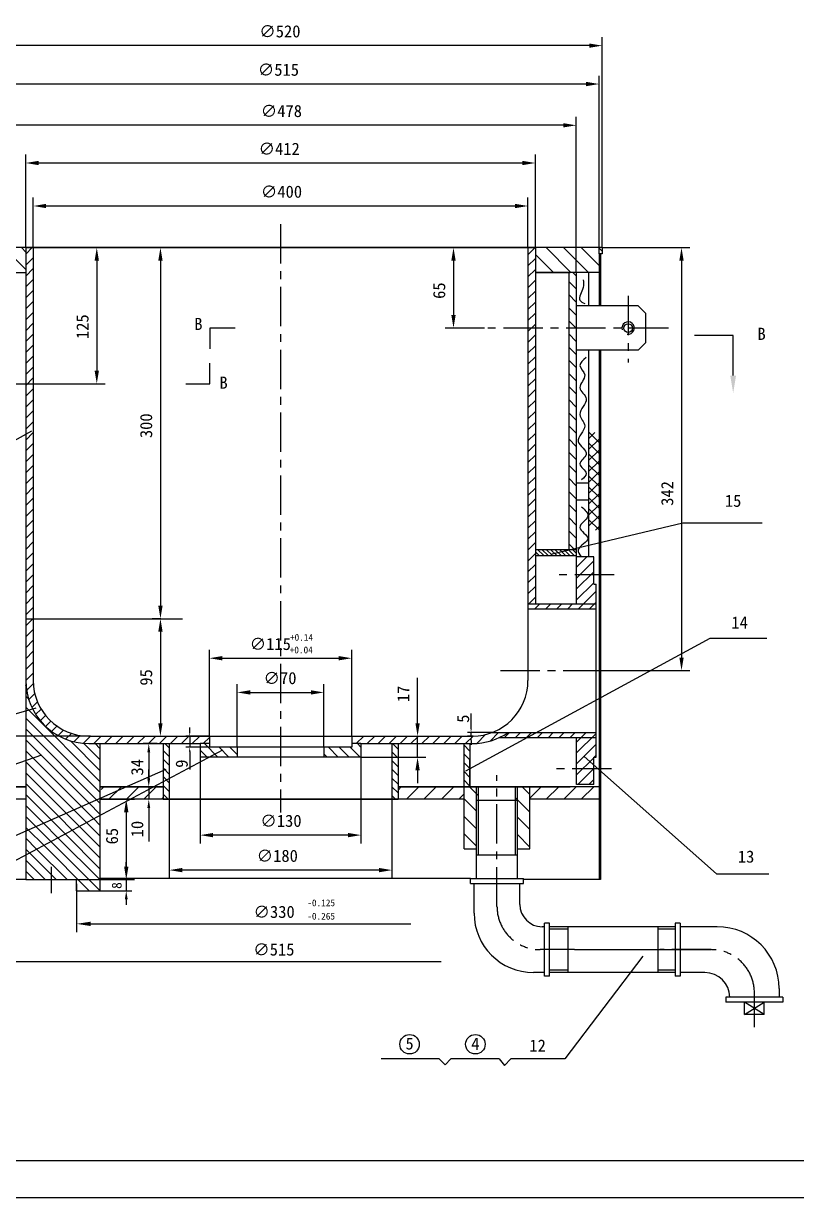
# Model space of a CAD drawing. Extents: x -1127 to 1396, y -761 to 1021.
# Drawn here: x -760 to -135, y -761 to 188 of the extents above; entities that cross this region are included whole.
import ezdxf

# ---------------------------------------------------------------- set-up
doc = ezdxf.new("R2010")
doc.units = 0
doc.header["$MEASUREMENT"] = 0
doc.linetypes.add('CENTER', pattern=[50.8, 31.75, -6.35, 6.35, -6.35])
doc.layers.get('0').update_dxf_attribs({"linetype": 'CONTINUOUS'})
doc.layers.get('DEFPOINTS').update_dxf_attribs({"linetype": 'CONTINUOUS'})
doc.layers.add('SMPEN_THICK', color=7, linetype='CONTINUOUS')
doc.styles.get("Standard").update_dxf_attribs({"font": '', "height": 9.8})
doc.styles.get('Standard').set_extended_font_data('FangSong_GB2312')
doc.dimstyles.get("Standard").update_dxf_attribs({"dimscale": 5, "dimtxt": 4.5, "dimasz": 5.5, "dimexe": 4.25, "dimexo": 0.625, "dimgap": 2.2, "dimtad": 1, "dimdec": 4, "dimlfac": -1, "dimdsep": 46, "dimlunit": 6, "dimtxsty": 'Standard', "dimcen": 2.5, "dimclrd": 2, "dimclre": 2, "dimclrt": 2, "dimadec": 0, "dimazin": 0, "dimtfac": 1, "dimtdec": 4, "dimtmove": 0, "dimatfit": 3, "dimfxl": 1, "dimtolj": 1, "dimtzin": 0, "dimarcsym": 0})

# ---------------------------------------------------------------- blocks, each defined once
blk = doc.blocks.new('*D96')
at = {"color": 2, "linetype": 'ByBlock', "transparency": 16777216}
for p, q in [((-752.23, 7.22), (-752.23, 47.64)), ((-352.23, 7.22), (-352.23, 47.64)), ((-741.73, 40.89), (-362.73, 40.89))]:
    blk.add_line(p, q, dxfattribs=at)
for points in [[(-741.73, 42.64), (-741.73, 39.14), (-752.23, 40.89)], [(-362.73, 42.64), (-362.73, 39.14), (-352.23, 40.89)]]:
    blk.add_solid(points, dxfattribs=at)
at = {"layer": 'DEFPOINTS', "color": 0, "linetype": 'ByBlock', "transparency": 16777216}
for p in [(-352.23, 40.89), (-752.23, 7.22), (-352.23, 7.22)]:
    blk.add_point(p, dxfattribs=at)
at = {"color": 2, "linetype": 'ByBlock', "transparency": 16777216, "insert": (-551.52, 52.39), "char_height": 9.8, "attachment_point": 5}
blk.add_mtext('\\A1;∅400', dxfattribs=at)
blk = doc.blocks.new('*D97')
at = {"color": 2, "linetype": 'ByBlock', "transparency": 16777216}
for p, q in [((-758.23, 7.22), (-758.23, 82.41)), ((-346.23, 7.22), (-346.23, 82.41)), ((-747.73, 75.66), (-356.73, 75.66))]:
    blk.add_line(p, q, dxfattribs=at)
for points in [[(-747.73, 77.41), (-747.73, 73.91), (-758.23, 75.66)], [(-356.73, 77.41), (-356.73, 73.91), (-346.23, 75.66)]]:
    blk.add_solid(points, dxfattribs=at)
at = {"layer": 'DEFPOINTS', "color": 0, "linetype": 'ByBlock', "transparency": 16777216}
for p in [(-346.23, 75.66), (-758.23, 7.22), (-346.23, 7.22)]:
    blk.add_point(p, dxfattribs=at)
at = {"color": 2, "linetype": 'ByBlock', "transparency": 16777216, "insert": (-553.36, 87.16), "char_height": 9.8, "attachment_point": 5}
blk.add_mtext('\\A1;∅412', dxfattribs=at)
blk = doc.blocks.new('*D98')
at = {"color": 2, "linetype": 'ByBlock', "transparency": 16777216}
for p, q in [((-791.23, -14.79), (-791.23, 112.88)), ((-323.73, 106.13), (-780.73, 106.13)), ((-313.23, -12.78), (-313.23, 112.88))]:
    blk.add_line(p, q, dxfattribs=at)
for points in [[(-780.73, 107.88), (-780.73, 104.38), (-791.23, 106.13)], [(-323.73, 107.88), (-323.73, 104.38), (-313.23, 106.13)]]:
    blk.add_solid(points, dxfattribs=at)
at = {"layer": 'DEFPOINTS', "color": 0, "linetype": 'ByBlock', "transparency": 16777216}
for p in [(-791.23, 106.13), (-791.23, -14.79), (-313.23, -12.78)]:
    blk.add_point(p, dxfattribs=at)
at = {"color": 2, "linetype": 'ByBlock', "transparency": 16777216, "insert": (-551.59, 117.63), "char_height": 9.8, "attachment_point": 5}
blk.add_mtext('\\A1;∅478', dxfattribs=at)
blk = doc.blocks.new('*D99')
at = {"color": 2, "linetype": 'ByBlock', "transparency": 16777216}
for p, q in [((-809.73, 2.22), (-809.73, 146.27)), ((-294.73, 2.22), (-294.73, 146.27)), ((-305.23, 139.52), (-799.23, 139.52))]:
    blk.add_line(p, q, dxfattribs=at)
for points in [[(-799.23, 141.27), (-799.23, 137.77), (-809.73, 139.52)], [(-305.23, 141.27), (-305.23, 137.77), (-294.73, 139.52)]]:
    blk.add_solid(points, dxfattribs=at)
at = {"layer": 'DEFPOINTS', "color": 0, "linetype": 'ByBlock', "transparency": 16777216}
for p in [(-809.73, 139.52), (-809.73, 2.22), (-294.73, 2.22)]:
    blk.add_point(p, dxfattribs=at)
at = {"color": 2, "linetype": 'ByBlock', "transparency": 16777216, "insert": (-553.98, 151.02), "char_height": 9.8, "attachment_point": 5}
blk.add_mtext('\\A1;∅515', dxfattribs=at)
blk = doc.blocks.new('*D100')
at = {"color": 2, "linetype": 'ByBlock', "transparency": 16777216}
for p, q in [((-812.23, 7.22), (-812.23, 177.29)), ((-292.23, 7.22), (-292.23, 177.29)), ((-302.73, 170.54), (-801.73, 170.54))]:
    blk.add_line(p, q, dxfattribs=at)
for points in [[(-801.73, 172.29), (-801.73, 168.79), (-812.23, 170.54)], [(-302.73, 172.29), (-302.73, 168.79), (-292.23, 170.54)]]:
    blk.add_solid(points, dxfattribs=at)
at = {"layer": 'DEFPOINTS', "color": 0, "linetype": 'ByBlock', "transparency": 16777216}
for p in [(-812.23, 170.54), (-812.23, 7.22), (-292.23, 7.22)]:
    blk.add_point(p, dxfattribs=at)
at = {"color": 2, "linetype": 'ByBlock', "transparency": 16777216, "insert": (-552.79, 182.04), "char_height": 9.8, "attachment_point": 5}
blk.add_mtext('\\A1;∅520', dxfattribs=at)
blk = doc.blocks.new('*D101')
at = {"color": 2, "linetype": 'ByBlock', "transparency": 16777216}
for p, q in [((-587.23, -396.78), (-587.23, -345.66)), ((-517.23, -396.78), (-517.23, -345.66)), ((-576.73, -352.41), (-527.73, -352.41))]:
    blk.add_line(p, q, dxfattribs=at)
for points in [[(-576.73, -350.66), (-576.73, -354.16), (-587.23, -352.41)], [(-527.73, -350.66), (-527.73, -354.16), (-517.23, -352.41)]]:
    blk.add_solid(points, dxfattribs=at)
at = {"layer": 'DEFPOINTS', "color": 0, "linetype": 'ByBlock', "transparency": 16777216}
for p in [(-517.23, -352.41), (-587.23, -396.78), (-517.23, -396.78)]:
    blk.add_point(p, dxfattribs=at)
at = {"color": 2, "linetype": 'ByBlock', "transparency": 16777216, "insert": (-552.68, -340.91), "char_height": 9.8, "attachment_point": 5}
blk.add_mtext('\\A1;∅70', dxfattribs=at)
blk = doc.blocks.new('*D102')
at = {"color": 2, "linetype": 'ByBlock', "transparency": 16777216}
for p, q in [((-642.23, -438.78), (-642.23, -502.83)), ((-462.23, -438.78), (-462.23, -502.83)), ((-472.73, -496.08), (-631.73, -496.08))]:
    blk.add_line(p, q, dxfattribs=at)
for points in [[(-631.73, -494.33), (-631.73, -497.83), (-642.23, -496.08)], [(-472.73, -494.33), (-472.73, -497.83), (-462.23, -496.08)]]:
    blk.add_solid(points, dxfattribs=at)
at = {"layer": 'DEFPOINTS', "color": 0, "linetype": 'ByBlock', "transparency": 16777216}
for p in [(-642.23, -438.78), (-462.23, -438.78), (-642.23, -496.08)]:
    blk.add_point(p, dxfattribs=at)
at = {"color": 2, "linetype": 'ByBlock', "transparency": 16777216, "insert": (-554.9, -484.58), "char_height": 9.8, "attachment_point": 5}
blk.add_mtext('\\A1;∅180', dxfattribs=at)
blk = doc.blocks.new('*D103')
at = {"color": 2, "linetype": 'ByBlock', "transparency": 16777216}
for p, q in [((-652.09, -393.78), (-663.29, -393.78)), ((-658.79, -400.78), (-658.79, -421.78)), ((-657.09, -428.78), (-663.29, -428.78))]:
    blk.add_line(p, q, dxfattribs=at)
for points in [[(-659.95, -400.78), (-657.62, -400.78), (-658.79, -393.78)], [(-659.95, -421.78), (-657.62, -421.78), (-658.79, -428.78)]]:
    blk.add_solid(points, dxfattribs=at)
at = {"layer": 'DEFPOINTS', "color": 0, "linetype": 'ByBlock', "transparency": 16777216}
for p in [(-652.09, -393.78), (-658.79, -428.78), (-657.09, -428.78)]:
    blk.add_point(p, dxfattribs=at)
at = {"color": 2, "linetype": 'ByBlock', "transparency": 16777216, "insert": (-668.09, -412.96), "char_height": 9.8, "attachment_point": 5, "rotation": 90}
blk.add_mtext('\\A1;34', dxfattribs=at)
blk = doc.blocks.new('*D104')
at = {"color": 2, "linetype": 'ByBlock', "transparency": 16777216}
for p, q in [((-648.92, -421.78), (-648.92, -414.78)), ((-642.23, -428.78), (-653.42, -428.78)), ((-648.92, -428.78), (-648.92, -438.78)), ((-642.23, -438.78), (-653.42, -438.78)), ((-648.92, -445.78), (-648.92, -473.01))]:
    blk.add_line(p, q, dxfattribs=at)
for points in [[(-650.09, -421.78), (-647.76, -421.78), (-648.92, -428.78)], [(-650.09, -445.78), (-647.76, -445.78), (-648.92, -438.78)]]:
    blk.add_solid(points, dxfattribs=at)
at = {"layer": 'DEFPOINTS', "color": 0, "linetype": 'ByBlock', "transparency": 16777216}
for p in [(-642.23, -428.78), (-648.92, -438.78), (-642.23, -438.78)]:
    blk.add_point(p, dxfattribs=at)
at = {"color": 2, "linetype": 'ByBlock', "transparency": 16777216, "insert": (-658.22, -462.89), "char_height": 9.8, "attachment_point": 5, "rotation": 90}
blk.add_mtext('\\A1;10', dxfattribs=at)
blk = doc.blocks.new('*D105')
at = {"color": 2, "linetype": 'ByBlock', "transparency": 16777216}
for p, q in [((-752.23, 7.22), (-642.61, 7.22)), ((-649.36, -3.28), (-649.36, -282.28)), ((-649.16, -292.78), (-656.11, -292.78))]:
    blk.add_line(p, q, dxfattribs=at)
for points in [[(-651.11, -3.28), (-647.61, -3.28), (-649.36, 7.22)], [(-651.11, -282.28), (-647.61, -282.28), (-649.36, -292.78)]]:
    blk.add_solid(points, dxfattribs=at)
at = {"layer": 'DEFPOINTS', "color": 0, "linetype": 'ByBlock', "transparency": 16777216}
for p in [(-752.23, 7.22), (-649.36, -292.78), (-649.16, -292.78)]:
    blk.add_point(p, dxfattribs=at)
at = {"color": 2, "linetype": 'ByBlock', "transparency": 16777216, "insert": (-660.86, -136.8), "char_height": 9.8, "attachment_point": 5, "rotation": 90}
blk.add_mtext('\\A1;300', dxfattribs=at)
blk = doc.blocks.new('*D106')
at = {"color": 2, "linetype": 'ByBlock', "transparency": 16777216}
for p, q in [((-752.23, 7.22), (-694.07, 7.22)), ((-700.82, -3.28), (-700.82, -92.28)), ((-780.49, -102.78), (-694.07, -102.78))]:
    blk.add_line(p, q, dxfattribs=at)
for points in [[(-702.57, -3.28), (-699.07, -3.28), (-700.82, 7.22)], [(-702.57, -92.28), (-699.07, -92.28), (-700.82, -102.78)]]:
    blk.add_solid(points, dxfattribs=at)
at = {"layer": 'DEFPOINTS', "color": 0, "linetype": 'ByBlock', "transparency": 16777216}
for p in [(-752.23, 7.22), (-780.49, -102.78), (-700.82, -102.78)]:
    blk.add_point(p, dxfattribs=at)
at = {"color": 2, "linetype": 'ByBlock', "transparency": 16777216, "insert": (-712.32, -56.69), "char_height": 9.8, "attachment_point": 5, "rotation": 90}
blk.add_mtext('\\A1;125', dxfattribs=at)
blk = doc.blocks.new('*D107')
at = {"color": 2, "linetype": 'ByBlock', "transparency": 16777216}
for p, q in [((-352.23, 7.22), (-419.2, 7.22)), ((-412.45, -3.28), (-412.45, -47.28)), ((-387.45, -57.78), (-419.2, -57.78))]:
    blk.add_line(p, q, dxfattribs=at)
for points in [[(-414.2, -3.28), (-410.7, -3.28), (-412.45, 7.22)], [(-414.2, -47.28), (-410.7, -47.28), (-412.45, -57.78)]]:
    blk.add_solid(points, dxfattribs=at)
at = {"layer": 'DEFPOINTS', "color": 0, "linetype": 'ByBlock', "transparency": 16777216}
for p in [(-352.23, 7.22), (-412.45, -57.78), (-387.45, -57.78)]:
    blk.add_point(p, dxfattribs=at)
at = {"color": 2, "linetype": 'ByBlock', "transparency": 16777216, "insert": (-423.95, -27.55), "char_height": 9.8, "attachment_point": 5, "rotation": 90}
blk.add_mtext('\\A1;65', dxfattribs=at)
blk = doc.blocks.new('*D113')
at = {"color": 2, "linetype": 'ByBlock', "transparency": 16777216}
for p, q in [((-649.16, -292.78), (-656.11, -292.78)), ((-649.36, -303.28), (-649.36, -377.28)), ((-652.94, -387.78), (-642.61, -387.78))]:
    blk.add_line(p, q, dxfattribs=at)
for points in [[(-651.11, -303.28), (-647.61, -303.28), (-649.36, -292.78)], [(-651.11, -377.28), (-647.61, -377.28), (-649.36, -387.78)]]:
    blk.add_solid(points, dxfattribs=at)
at = {"layer": 'DEFPOINTS', "color": 0, "linetype": 'ByBlock', "transparency": 16777216}
for p in [(-649.16, -292.78), (-652.94, -387.78), (-649.36, -387.78)]:
    blk.add_point(p, dxfattribs=at)
at = {"color": 2, "linetype": 'ByBlock', "transparency": 16777216, "insert": (-660.86, -340.28), "char_height": 9.8, "attachment_point": 5, "rotation": 90}
blk.add_mtext('\\A1;95', dxfattribs=at)
blk = doc.blocks.new('*D114')
at = {"color": 2, "linetype": 'ByBlock', "transparency": 16777216}
for p, q in [((-617.23, -404.78), (-617.23, -474.54)), ((-487.23, -404.78), (-487.23, -474.54)), ((-497.73, -467.79), (-606.73, -467.79))]:
    blk.add_line(p, q, dxfattribs=at)
for points in [[(-606.73, -466.04), (-606.73, -469.54), (-617.23, -467.79)], [(-497.73, -466.04), (-497.73, -469.54), (-487.23, -467.79)]]:
    blk.add_solid(points, dxfattribs=at)
at = {"layer": 'DEFPOINTS', "color": 0, "linetype": 'ByBlock', "transparency": 16777216}
for p in [(-617.23, -404.78), (-487.23, -404.78), (-617.23, -467.79)]:
    blk.add_point(p, dxfattribs=at)
at = {"color": 2, "linetype": 'ByBlock', "transparency": 16777216, "insert": (-551.93, -456.29), "char_height": 9.8, "attachment_point": 5}
blk.add_mtext('\\A1;∅130', dxfattribs=at)
blk = doc.blocks.new('*D126')
at = {"color": 2, "linetype": 'ByBlock', "transparency": 16777216}
for p, q in [((-705.97, -387.78), (-999.62, -387.78)), ((-992.87, -398.28), (-992.87, -493.28)), ((-758.23, -503.78), (-999.62, -503.78))]:
    blk.add_line(p, q, dxfattribs=at)
for points in [[(-994.62, -398.28), (-991.12, -398.28), (-992.87, -387.78)], [(-994.62, -493.28), (-991.12, -493.28), (-992.87, -503.78)]]:
    blk.add_solid(points, dxfattribs=at)
at = {"layer": 'DEFPOINTS', "color": 0, "linetype": 'ByBlock', "transparency": 16777216}
for p in [(-705.97, -387.78), (-992.87, -503.78), (-758.23, -503.78)]:
    blk.add_point(p, dxfattribs=at)
at = {"color": 2, "linetype": 'ByBlock', "transparency": 16777216, "insert": (-1004.37, -442.86), "char_height": 9.8, "attachment_point": 5, "rotation": 90}
blk.add_mtext('\\A1;115', dxfattribs=at)
blk = doc.blocks.new('*D127')
at = {"color": 2, "linetype": 'ByBlock', "transparency": 16777216}
for p, q in [((-441.49, -377.28), (-441.49, -340.51)), ((-494.73, -387.78), (-434.74, -387.78)), ((-441.49, -404.78), (-441.49, -387.78)), ((-487.23, -404.78), (-434.74, -404.78)), ((-441.49, -415.28), (-441.49, -425.78))]:
    blk.add_line(p, q, dxfattribs=at)
for points in [[(-443.24, -377.28), (-439.74, -377.28), (-441.49, -387.78)], [(-443.24, -415.28), (-439.74, -415.28), (-441.49, -404.78)]]:
    blk.add_solid(points, dxfattribs=at)
at = {"layer": 'DEFPOINTS', "color": 0, "linetype": 'ByBlock', "transparency": 16777216}
for p in [(-494.73, -387.78), (-487.23, -404.78), (-441.49, -404.78)]:
    blk.add_point(p, dxfattribs=at)
at = {"color": 2, "linetype": 'ByBlock', "transparency": 16777216, "insert": (-452.99, -353.64), "char_height": 9.8, "attachment_point": 5, "rotation": 90}
blk.add_mtext('\\A1;17', dxfattribs=at)
blk = doc.blocks.new('*D128')
at = {"color": 2, "linetype": 'ByBlock', "transparency": 16777216}
for p, q in [((-609.73, -387.78), (-628.7, -387.78)), ((-625.7, -384.28), (-625.7, -380.78)), ((-625.7, -387.78), (-625.7, -396.78)), ((-609.73, -396.78), (-628.7, -396.78)), ((-625.7, -400.28), (-625.7, -414.77))]:
    blk.add_line(p, q, dxfattribs=at)
for points in [[(-626.28, -384.28), (-625.12, -384.28), (-625.7, -387.78)], [(-626.28, -400.28), (-625.12, -400.28), (-625.7, -396.78)]]:
    blk.add_solid(points, dxfattribs=at)
at = {"layer": 'DEFPOINTS', "color": 0, "linetype": 'ByBlock', "transparency": 16777216}
for p in [(-609.73, -387.78), (-625.7, -396.78), (-609.73, -396.78)]:
    blk.add_point(p, dxfattribs=at)
at = {"color": 2, "linetype": 'ByBlock', "transparency": 16777216, "insert": (-632.1, -410.01), "char_height": 9.8, "attachment_point": 5, "rotation": 90}
blk.add_mtext('\\A1;9', dxfattribs=at)
blk = doc.blocks.new('*D129')
at = {"color": 2, "linetype": 'ByBlock', "transparency": 16777216}
for p, q in [((-292.23, 7.22), (-221.35, 7.22)), ((-228.1, -3.28), (-228.1, -324.28)), ((-293.73, -334.78), (-221.35, -334.78))]:
    blk.add_line(p, q, dxfattribs=at)
for points in [[(-229.85, -3.28), (-226.35, -3.28), (-228.1, 7.22)], [(-229.85, -324.28), (-226.35, -324.28), (-228.1, -334.78)]]:
    blk.add_solid(points, dxfattribs=at)
at = {"layer": 'DEFPOINTS', "color": 0, "linetype": 'ByBlock', "transparency": 16777216}
for p in [(-292.23, 7.22), (-293.73, -334.78), (-228.1, -334.78)]:
    blk.add_point(p, dxfattribs=at)
at = {"color": 2, "linetype": 'ByBlock', "transparency": 16777216, "insert": (-239.6, -191.52), "char_height": 9.8, "attachment_point": 5, "rotation": 90}
blk.add_mtext('\\A1;342', dxfattribs=at)
blk = doc.blocks.new('*D131')
at = {"color": 2, "lineweight": -2, "transparency": 16777216}
for p, q in [((-398.23, -381.28), (-398.23, -369.49)), ((-381.07, -384.78), (-401.23, -384.78)), ((-396.61, -387.77), (-401.23, -387.77)), ((-398.23, -387.77), (-398.23, -384.78)), ((-398.23, -391.27), (-398.23, -394.77))]:
    blk.add_line(p, q, dxfattribs=at)
at = {"color": 2, "transparency": 16777216}
for points in [[(-398.82, -381.28), (-397.65, -381.28), (-398.23, -384.78)], [(-398.82, -391.27), (-397.65, -391.27), (-398.23, -387.77)]]:
    blk.add_solid(points, dxfattribs=at)
at = {"layer": 'DEFPOINTS', "color": 0, "transparency": 16777216}
for p in [(-398.23, -387.77), (-396.61, -387.77), (-381.07, -384.78)]:
    blk.add_point(p, dxfattribs=at)
at = {"color": 2, "transparency": 16777216, "insert": (-404.63, -373.64), "char_height": 9.8, "attachment_point": 5, "rotation": 90}
blk.add_mtext('\\A1;{\\f宋体|b0|i0|c134|p54;5}', dxfattribs=at)

msp = doc.modelspace()

# ---------------------------------------------------------------- hatches: boundary and pattern name
h = msp.add_hatch()
h.set_pattern_fill('ANSI31', color=256, scale=80, angle=90, style=0)
h.set_pattern_definition([(135, (-192.505, -38.808), (-7.07107, -7.07107), [])])
h.paths.add_polyline_path([(-758.22595, -12.77578), (-758.22595, 7.22422), (-812.22595, 7.22422), (-812.22595, 2.22422), (-809.72595, 2.22422), (-809.72595, -12.77578)])
h.paths.add_polyline_path([(-346.22595, 7.22422), (-346.22595, -12.77578), (-318.22595, -12.77578), (-294.72595, -12.77578), (-294.72595, 2.22422), (-292.22595, 2.22422), (-292.22595, 7.22422)])
h = msp.add_hatch()
h.set_pattern_fill('ANSI31', color=256, scale=50, style=0)
h.paths.add_polyline_path([(-752.22595, 7.22422), (-758.22595, 7.22422), (-758.22595, -292.77578), (-752.22595, -292.77578)])
h.paths.add_polyline_path([(-758.22595, -342.77578, 0.414213562), (-707.22595, -393.77578), (-617.22595, -393.77578), (-609.72595, -393.77578), (-609.72595, -387.77578), (-707.22595, -387.77578, -0.414213562), (-752.22595, -342.77578), (-752.22595, -292.77578), (-758.22595, -292.77578)])
h.paths.add_polyline_path([(-494.72595, -387.77578), (-494.72595, -393.77578), (-487.22595, -393.77578), (-397.22595, -393.77578, 0.151951392), (-368.29499, -384.77578), (-381.07045, -384.77578, -0.092060768), (-397.22595, -387.77578)])
h.paths.add_polyline_path([(-346.22595, -57.77578), (-352.22595, -57.77578), (-352.22595, -280.77578), (-346.22595, -280.77578)])
h.paths.add_polyline_path([(-352.22595, -57.77578), (-346.22595, -57.77578), (-346.22595, 7.22422), (-352.22595, 7.22422)])
h = msp.add_hatch()
h.set_pattern_fill('ANSI31', color=256, scale=60, angle=90, style=0)
h.paths.add_polyline_path([(-313.22595, -12.77578), (-319.22595, -12.77578), (-319.22595, -39.77578), (-319.22595, -57.77578), (-313.22595, -57.77578), (-313.22595, -39.77578)])
h.paths.add_polyline_path([(-313.22595, -57.77578), (-319.22595, -57.77578), (-319.22595, -236.8167), (-317.48991, -236.8167), (-313.22595, -235.80309)])
h = msp.add_hatch()
h.set_pattern_fill('ANSI37', color=256, scale=50, angle=90, style=0)
h.set_pattern_definition([(135, (0, -11.996), (-4.41942, -4.41942), []), (225, (0, -11.996), (4.41942, -4.41942), [])])
h.paths.add_polyline_path([(-294.72595, -142.31088), (-303.22595, -142.31088), (-303.22595, -221.14895), (-294.72595, -221.14895)])
h = msp.add_hatch()
h.set_pattern_fill('ANSI31', color=256, scale=20, angle=90, style=0)
h.set_pattern_definition([(135, (0, 2), (-1.767767, -1.767767), [])])
h.paths.add_polyline_path([(-313.22595, -236.8167), (-346.22595, -236.8167), (-346.22595, -241.8167), (-313.22595, -241.8167)])
h = msp.add_hatch()
h.set_pattern_fill('ANSI31', color=256, scale=50, style=0)
h.paths.add_polyline_path([(-313.22595, -257.27578), (-299.11516, -257.27578), (-299.11516, -242.77578), (-313.22595, -242.77578)])
h.paths.add_polyline_path([(-313.22595, -280.77578), (-297.11516, -280.77578), (-297.11516, -264.77578), (-299.11516, -264.77578), (-299.11516, -257.27578), (-313.22595, -257.27578)])
h.paths.add_polyline_path([(-352.22595, -280.77578), (-352.22595, -284.77578), (-297.11516, -284.77578), (-297.11516, -280.77578)])
h.paths.add_polyline_path([(-345.35972, -384.77578), (-352.71998, -388.77578), (-297.11516, -388.77578), (-297.11516, -384.77578)])
h.paths.add_polyline_path([(-313.22595, -414.27578), (-299.11516, -414.27578), (-299.11516, -404.77578), (-297.11516, -404.77578), (-297.11516, -388.77578), (-313.22595, -388.77578)])
h.paths.add_polyline_path([(-313.22595, -414.27578), (-313.22595, -426.77578), (-299.11516, -426.77578), (-299.11516, -414.27578)])
h.paths.add_polyline_path([(-368.29499, -384.77578, -0.039191057), (-375.20323, -388.77578), (-352.71998, -388.77578), (-345.35972, -384.77578)])
h = msp.add_hatch()
h.set_pattern_fill('ANSI31', color=256, scale=40, angle=90, style=0)
h.paths.add_polyline_path([(-642.22595, -393.77578), (-647.22595, -393.77578), (-647.22595, -424.71264), (-642.22595, -422.05244)])
h.paths.add_polyline_path([(-642.22595, -422.05244), (-647.22595, -424.71264), (-647.22595, -438.77578), (-642.22595, -438.77578)])
h.paths.add_polyline_path([(-462.22595, -438.77578), (-457.22595, -438.77578), (-457.22595, -393.77578), (-462.22595, -393.77578)])
h = msp.add_hatch()
h.set_pattern_fill('ANSI31', color=256, scale=50, angle=90, style=0)
h.paths.add_polyline_path([(-587.22595, -396.77578), (-608.59279, -396.77578), (-617.22595, -401.58106), (-617.22595, -404.77578), (-587.22595, -404.77578)])
h.paths.add_polyline_path([(-609.72595, -393.77578), (-617.22595, -393.77578), (-617.22595, -401.58106), (-608.59279, -396.77578), (-609.72595, -396.77578)])
h.paths.add_polyline_path([(-487.22595, -393.77578), (-494.72595, -393.77578), (-494.72595, -396.77578), (-517.22595, -396.77578), (-517.22595, -404.77578), (-487.22595, -404.77578)])
h = msp.add_hatch()
h.set_pattern_fill('ANSI31', color=256, scale=40, angle=90, style=0)
h.paths.add_polyline_path([(-399.11516, -393.77578), (-404.11516, -393.77578), (-404.11516, -428.77578), (-399.11516, -428.77578), (-399.11516, -406.77578)])
h = msp.add_hatch()
h.set_pattern_fill('ANSI31', color=256, scale=80, style=0)
h.set_pattern_definition([(45, (0, -44.808), (-7.07107, 7.07107), [])])
h.paths.add_polyline_path([(-769.22595, -438.77578), (-769.22595, -428.77578), (-809.72595, -428.77578), (-809.72595, -438.77578)])
h.paths.add_polyline_path([(-647.22595, -438.77578), (-647.22595, -428.77578), (-697.22595, -428.77578), (-697.22595, -438.77578)])
h.paths.add_polyline_path([(-403.77738, -438.77578), (-403.77738, -428.77578), (-457.2847, -428.77578), (-457.22595, -438.77578)])
h.paths.add_polyline_path([(-294.72595, -438.77578), (-294.72595, -428.77578), (-350.77738, -428.77578), (-350.77738, -438.77578)])
h = msp.add_hatch()
h.set_pattern_fill('ANSI31', color=256, scale=80, angle=180, style=0)
h.set_pattern_definition([(315, (-313.309, 163.945), (-7.07107, -7.07107), [])])
h.paths.add_polyline_path([(-350.77738, -439.77578), (-360.77738, -439.77578), (-360.77738, -428.77578), (-350.77738, -428.77578)])
h.paths.add_polyline_path([(-362.27738, -428.77578), (-360.77738, -428.77578), (-360.77738, -439.77578), (-362.27738, -439.77578)])
h.paths.add_polyline_path([(-350.77738, -478.77578), (-360.77738, -478.77578), (-360.77738, -439.77578), (-350.77738, -439.77578)])
h.paths.add_polyline_path([(-403.77738, -439.77578), (-393.77738, -439.77578), (-393.77738, -478.77578), (-403.77738, -478.77578)])
h.paths.add_polyline_path([(-403.77738, -428.77578), (-393.77738, -428.77578), (-393.77738, -439.77578), (-403.77738, -439.77578)])
h.paths.add_polyline_path([(-392.27738, -439.77578), (-393.77738, -439.77578), (-393.77738, -428.77578), (-392.27738, -428.77578)])

# ---------------------------------------------------------------- linework, layer by layer
at = {"color": 2, "linetype": 'ByBlock'}
for p, q in [((-186.36546, -96.28466), (-186.36546, -63.77578)), ((-609.72595, -387.77578), (-609.72595, -318.00164)), ((-494.72595, -387.77578), (-494.72595, -318.00164)), ((-599.22595, -324.75164), (-505.22595, -324.75164)), ((-698.22595, -438.77578), (-670.22555, -438.77578)), ((-676.97555, -449.27578), (-676.97555, -493.27578)), ((-676.97555, -496.77578), (-676.97555, -489.77578)), ((-717.22595, -503.77578), (-670.22555, -503.77578)), ((-717.22595, -507.19875), (-717.22595, -546.28538)), ((-676.97555, -503.77578), (-676.97555, -512.77578)), ((-676.97555, -503.77578), (-676.97555, -512.77578)), ((-698.22595, -512.77578), (-672.47555, -512.77578)), ((-676.97555, -519.77578), (-676.97555, -524.26485)), ((-705.72595, -539.53538), (-446.85387, -539.53538))]:
    msp.add_line(p, q, dxfattribs=at)
for p, q in [((-753.68434, -141.19732), (-911.5941, -228.97487)), ((-333.8406, -240.70352), (-226.91348, -215.28527)), ((-226.91348, -215.28527), (-162.99072, -215.28527)), ((-402.35639, -415.75116), (-204.98075, -308.48551)), ((-204.98075, -308.48551), (-159.20159, -308.48551)), ((-758.06801, -346.78634), (-758.22595, -346.6284)), ((-755.99354, -357.69964), (-758.22595, -355.46723)), ((-750.14007, -365.27172), (-913.56112, -411.49638)), ((-755.69036, -366.84165), (-758.22595, -364.30607)), ((-698.22595, -424.30607), (-755.69036, -366.84165)), ((-698.22595, -433.1449), (-758.22595, -373.1449)), ((-700.90962, -439.30007), (-758.22595, -381.98374)), ((-707.04709, -442.00143), (-758.22595, -390.82257)), ((-698.22595, -415.46723), (-722.1498, -391.54338)), ((-698.22595, -406.6284), (-711.2365, -393.61785)), ((-698.22595, -397.78956), (-702.23973, -393.77578)), ((-745.51495, -403.19395), (-912.1789, -460.80267)), ((-599.05268, -399.08253), (-909.09548, -564.03773)), ((-713.18455, -444.7028), (-758.22595, -399.66141)), ((-306.71221, -404.32335), (-199.89417, -499.21814)), ((-644.97125, -414.67916), (-910.79668, -531.68048)), ((-719.32202, -447.40417), (-758.22595, -408.50024)), ((-725.45949, -450.10553), (-758.22595, -417.33908)), ((-731.59696, -452.8069), (-758.22595, -426.17791)), ((-737.73443, -455.50827), (-758.22595, -435.01675)), ((-743.8719, -458.20963), (-758.22595, -443.85558)), ((-703.32681, -454.56055), (-713.18455, -444.7028)), ((-698.22595, -450.82257), (-707.04709, -442.00143)), ((-698.22595, -441.98374), (-700.90962, -439.30007)), ((-750.00936, -460.911), (-758.22595, -452.69442)), ((-726.4041, -466.83859), (-737.73443, -455.50827)), ((-720.63478, -463.76908), (-731.59696, -452.8069)), ((-714.86545, -460.69957), (-725.45949, -450.10553)), ((-709.09613, -457.63006), (-719.32202, -447.40417)), ((-698.22595, -459.66141), (-703.32681, -454.56055)), ((-756.14683, -463.61236), (-758.22595, -461.53325)), ((-743.71207, -476.04713), (-756.14683, -463.61236)), ((-737.94275, -472.97762), (-750.00936, -460.911)), ((-732.17342, -469.9081), (-743.8719, -458.20963)), ((-698.22595, -486.17791), (-720.63478, -463.76908)), ((-698.22595, -477.33908), (-714.86545, -460.69957)), ((-698.22595, -468.50024), (-709.09613, -457.63006)), ((-749.48139, -479.11664), (-758.22595, -470.37209)), ((-707.14458, -503.77578), (-737.94275, -472.97762)), ((-698.30575, -503.77578), (-732.17342, -469.9081)), ((-698.22595, -495.01675), (-726.4041, -466.83859)), ((-755.25072, -482.18615), (-758.22595, -479.21092)), ((-733.66108, -503.77578), (-755.25072, -482.18615)), ((-724.82225, -503.77578), (-749.48139, -479.11664)), ((-706.98342, -512.77578), (-743.71207, -476.04713)), ((-742.49992, -503.77578), (-758.22595, -488.04976)), ((-751.33875, -503.77578), (-758.22595, -496.88859)), ((-199.89417, -499.21814), (-157.50607, -499.21814)), ((-758.22595, -503.77578), (-809.72595, -503.77578)), ((-698.22595, -512.69442), (-707.14458, -503.77578)), ((-698.22595, -503.85558), (-698.30575, -503.77578)), ((-319.77738, -543.89738), (-334.77738, -543.89738)), ((-233.1602, -543.89738), (-247.1602, -543.89738)), ((-259.29171, -565.57856), (-322.50174, -648.78293)), ((-314.52976, -560.39738), (-204.1602, -560.39738)), ((-799.22595, -570.00278), (-422.33397, -570.00278)), ((-319.77738, -576.89738), (-334.77738, -576.89738)), ((-233.1602, -576.89738), (-247.1602, -576.89738)), ((-161.1602, -612.89738), (-177.1602, -602.89738)), ((-177.1602, -612.89738), (-161.1602, -602.89738)), ((-424.14565, -648.78293), (-471.04303, -648.78293)), ((-424.14565, -648.78293), (-419.22409, -653.64576)), ((-419.22409, -653.64576), (-414.6129, -648.78293)), ((-375.58843, -648.78293), (-414.6129, -648.78293)), ((-375.58843, -648.78293), (-371.30596, -653.96512)), ((-371.30596, -653.96512), (-366.05569, -648.78293)), ((-322.50174, -648.78293), (-366.05569, -648.78293))]:
    msp.add_line(p, q)
at = {"color": 4}
msp.add_line((-1052.40852, -730.80897), (1365.59148, -730.80897), dxfattribs=at)
at = {"color": 6}
msp.add_line((-1127.40852, -760.80897), (1395.59148, -760.80897), dxfattribs=at)
for centre in [(-447.95647, -636.8868), (-394.7431, -636.8868)]:
    msp.add_circle(centre, 7.87689)
msp.add_arc((-271.22595, -57.77578), 5, 260.97274557, 197.70100933)
for points in [[(-307.66802, -18.68112), (-307.66802, -25.10105), (-310.23747, -35.37295), (-306.3833, -37.94092)], [(-305.09857, -81.59646), (-310.23747, -88.01639), (-306.3833, -95.72031), (-310.23747, -105.9922), (-305.09857, -114.98011), (-310.23747, -127.81997), (-306.3833, -136.80788), (-311.5222, -149.64774), (-305.09857, -159.91963), (-310.23747, -167.62355), (-305.09857, -175.32747), (-308.95275, -180.46342)]]:
    msp.add_spline(points, degree=3)
msp.add_open_spline([(-308.95275, -202.29119), (-306.05767, -204.87811), (-299.70891, -210.5511), (-316.23836, -218.88807), (-297.26084, -228.49433), (-314.51792, -235.17406), (-310.5858, -240.74308), (-309.1319, -242.77578)], degree=3, knots=[0, 0, 0, 0, 9.260598547, 20.308013785, 31.355429023, 43.196082825, 49.73086798, 49.73086798, 49.73086798, 49.73086798])
at = {"color": 2, "linetype": 'ByBlock'}
for points in [[(-184.03213, -96.28466), (-186.36546, -110.28466), (-188.6988, -96.28466)], [(-599.22595, -323.00164), (-599.22595, -326.50164), (-609.72595, -324.75164)], [(-505.22595, -323.00164), (-505.22595, -326.50164), (-494.72595, -324.75164)], [(-678.72555, -449.27578), (-675.22555, -449.27578), (-676.97555, -438.77578)], [(-678.72555, -493.27578), (-675.22555, -493.27578), (-676.97555, -503.77578)], [(-678.14222, -496.77578), (-675.80889, -496.77578), (-676.97555, -503.77578)], [(-678.14222, -519.77578), (-675.80889, -519.77578), (-676.97555, -512.77578)], [(-705.72595, -537.78538), (-705.72595, -541.28538), (-717.22595, -539.53538)]]:
    msp.add_solid(points, dxfattribs=at)
at = {"layer": 'DEFPOINTS', "color": 0, "linetype": 'ByBlock'}
for p in [(-494.72595, -324.75164), (-609.72595, -387.77578), (-494.72595, -387.77578), (-698.22595, -438.77578), (-462.22595, -438.77578), (-698.22595, -503.77578), (-698.22595, -503.77578), (-676.97555, -503.77578), (-717.22595, -512.77578), (-698.22595, -512.77578), (-676.97555, -512.77578)]:
    msp.add_point(p, dxfattribs=at)
at = {"layer": 'SMPEN_THICK', "linetype": 'CENTER'}
for p, q in [((-552.22595, 26.21803), (-552.22595, -449.58742)), ((-271.22595, -31.78637), (-271.22595, -85.60312)), ((-238.71804, -57.77578), (-387.45024, -57.77578)), ((-282.6848, -257.27578), (-331.12326, -257.27578)), ((-374.47242, -334.77578), (-280.23032, -334.77578)), ((-284.72051, -414.27578), (-333.15897, -414.27578)), ((-377.27738, -525.39738), (-377.27738, -419.24131)), ((-737.72595, -493.43155), (-737.72595, -514.67371)), ((-314.52976, -560.39738), (-342.27738, -560.39738)), ((-204.1602, -560.39738), (-245.72229, -560.39738)), ((-169.1602, -623.145), (-169.1602, -595.39738))]:
    msp.add_line(p, q, dxfattribs=at)
at = {"layer": 'SMPEN_THICK', "color": 4}
for p, q in [((-292.22595, 7.22422), (-812.22595, 7.22422)), ((-758.22595, 7.22422), (-346.22595, 7.22422)), ((-758.22595, 7.22422), (-758.22595, -292.77578)), ((-752.22595, 7.22422), (-752.22595, -292.77578)), ((-352.22595, 7.22422), (-352.22595, -342.77578)), ((-346.22595, 7.22422), (-346.22595, -280.77578)), ((-292.22595, 2.22422), (-294.72595, 2.22422)), ((-294.72595, 2.22422), (-294.72595, -12.77578)), ((-293.72595, 2.22422), (-293.72595, -39.77578)), ((-292.22595, 7.22422), (-292.22595, 2.22422)), ((-809.72595, -12.77578), (-758.22595, -12.77578)), ((-294.72595, -12.77578), (-346.22595, -12.77578)), ((-346.22595, -12.77578), (-318.22595, -12.77578)), ((-319.22595, -12.77578), (-319.22595, -39.77578)), ((-313.22595, -12.77578), (-313.22595, -39.77578)), ((-303.22595, -12.77578), (-303.22595, -39.77578)), ((-294.72595, -12.77578), (-294.72595, -39.77578)), ((-319.22595, -32.8477), (-319.22595, -236.8167)), ((-263.22595, -39.77578), (-313.22595, -39.77578)), ((-313.22595, -39.77578), (-313.22595, -280.77578)), ((-263.22595, -39.77578), (-257.22595, -45.77578)), ((-257.22595, -45.77578), (-257.22595, -69.77578)), ((-588.91597, -57.77578), (-609.47094, -57.77578)), ((-609.47094, -57.77578), (-609.47094, -74.50016)), ((-186.36546, -63.77578), (-217.72466, -63.77578)), ((-263.22595, -75.77578), (-313.22595, -75.77578)), ((-303.22595, -75.77578), (-303.22595, -242.77578)), ((-294.72595, -75.77578), (-294.72595, -503.77578)), ((-293.72595, -75.77578), (-293.72595, -503.77578)), ((-263.22595, -75.77578), (-257.22595, -69.77578)), ((-609.47094, -102.77578), (-609.47094, -86.05568)), ((-628.74123, -102.77578), (-609.47094, -102.77578)), ((-303.22595, -183.25711), (-313.22595, -183.25711)), ((-303.22595, -196.98056), (-313.22595, -196.98056)), ((-346.22595, -236.8167), (-313.22595, -236.8167)), ((-346.22595, -241.8167), (-313.22595, -241.8167)), ((-299.11516, -242.77578), (-313.22595, -242.77578)), ((-299.11516, -264.77578), (-299.11516, -242.77578)), ((-299.11516, -264.77578), (-297.11516, -264.77578)), ((-297.11516, -404.77578), (-297.11516, -264.77578)), ((-352.22595, -280.77578), (-297.11516, -280.77578)), ((-352.22595, -284.77578), (-297.11516, -284.77578)), ((-758.22595, -292.77578), (-758.22595, -342.77578)), ((-758.22595, -292.77578), (-758.22595, -292.77578)), ((-752.22595, -292.77578), (-752.22595, -342.77578)), ((-758.22595, -338.77578), (-758.22595, -503.77578)), ((-758.22595, -338.77578), (-758.22595, -338.77578)), ((-707.22595, -387.77578), (-397.22595, -387.77578)), ((-609.72595, -387.77578), (-609.72595, -396.77578)), ((-494.72595, -387.77578), (-494.72595, -396.77578)), ((-381.07045, -384.77578), (-297.11516, -384.77578)), ((-375.20323, -388.77578), (-297.11516, -388.77578)), ((-313.22595, -388.77578), (-313.22595, -426.77578)), ((-707.22595, -393.77578), (-617.22595, -393.77578)), ((-698.22595, -393.77578), (-698.22595, -512.77578)), ((-647.22595, -393.77578), (-647.22595, -438.77578)), ((-647.22595, -393.77578), (-617.22595, -393.77578)), ((-642.22595, -393.77578), (-642.22595, -438.77578)), ((-617.22595, -393.77578), (-617.22595, -404.77578)), ((-609.72595, -393.77578), (-617.22595, -393.77578)), ((-494.72595, -396.77578), (-609.72595, -396.77578)), ((-587.22595, -396.77578), (-587.22595, -404.77578)), ((-517.22595, -396.77578), (-517.22595, -404.77578)), ((-487.22595, -393.77578), (-494.72595, -393.77578)), ((-487.22595, -393.77578), (-487.22595, -404.77578)), ((-487.22595, -393.77578), (-457.49036, -393.77578)), ((-487.22595, -393.77578), (-397.22595, -393.77578)), ((-462.22595, -393.77578), (-462.22595, -438.77578)), ((-457.22595, -393.77578), (-457.22595, -438.77578)), ((-404.11516, -393.77578), (-404.11516, -428.77578)), ((-399.11516, -393.77578), (-399.11516, -428.77578)), ((-552.22595, -404.77578), (-617.22595, -404.77578)), ((-487.22595, -404.77578), (-552.22595, -404.77578)), ((-399.11516, -428.77578), (-399.11516, -406.77578)), ((-299.11516, -404.77578), (-297.11516, -404.77578)), ((-299.11516, -426.77578), (-299.11516, -404.77578)), ((-299.11516, -426.77578), (-313.11516, -426.77578)), ((-758.22595, -428.77578), (-809.72595, -428.77578)), ((-786.22595, -428.77578), (-758.22595, -428.77578)), ((-647.22595, -428.77578), (-698.22595, -428.77578)), ((-698.22595, -428.77578), (-647.22595, -428.77578)), ((-294.72595, -428.77578), (-457.22595, -428.77578)), ((-457.22595, -428.77578), (-318.22595, -428.77578)), ((-403.77738, -428.77578), (-350.77738, -428.77578)), ((-403.77738, -478.77578), (-403.77738, -428.77578)), ((-392.27738, -439.77578), (-392.27738, -428.77578)), ((-362.27738, -439.77578), (-362.27738, -428.77578)), ((-350.77738, -478.77578), (-350.77738, -428.77578)), ((-294.72595, -428.77578), (-294.72595, -438.77578)), ((-758.22595, -438.77578), (-809.72595, -438.77578)), ((-403.77738, -438.77578), (-698.22595, -438.77578)), ((-647.22595, -438.77578), (-457.22595, -438.77578)), ((-360.77738, -439.77578), (-393.77738, -439.77578)), ((-393.77738, -502.91488), (-393.77738, -439.77578)), ((-360.77738, -502.91488), (-360.77738, -439.77578)), ((-294.72595, -438.77578), (-350.77738, -438.77578)), ((-403.77738, -478.77578), (-393.77738, -478.77578)), ((-393.77738, -483.77578), (-360.77738, -483.77578)), ((-360.77738, -478.77578), (-350.77738, -478.77578)), ((-398.77738, -502.91488), (-698.22595, -502.91488)), ((-398.77738, -506.91488), (-398.77738, -502.91488)), ((-398.77738, -502.91488), (-355.77738, -502.91488)), ((-355.77738, -506.91488), (-355.77738, -502.91488)), ((-758.22595, -503.77578), (-717.22595, -503.77578)), ((-717.22595, -512.77578), (-717.22595, -503.77578)), ((-398.77738, -506.91488), (-355.77738, -506.91488)), ((-395.77738, -530.89738), (-395.77738, -506.91488)), ((-358.77738, -523.89738), (-358.77738, -506.91488)), ((-293.72595, -503.77578), (-355.77738, -503.77578)), ((-293.72595, -503.77578), (-294.72595, -503.77578)), ((-717.22595, -512.77578), (-698.22595, -512.77578)), ((-338.77738, -581.89738), (-338.77738, -538.89738)), ((-334.77738, -538.89738), (-338.77738, -538.89738)), ((-334.77738, -581.89738), (-334.77738, -538.89738)), ((-233.1602, -538.89738), (-233.1602, -581.89738)), ((-229.1602, -538.89738), (-233.1602, -538.89738)), ((-229.1602, -538.89738), (-229.1602, -581.89738)), ((-338.77738, -541.89738), (-340.77738, -541.89738)), ((-233.1602, -541.89738), (-334.77738, -541.89738)), ((-319.77738, -578.89738), (-319.77738, -541.89738)), ((-247.1602, -541.89738), (-247.1602, -578.89738)), ((-199.1602, -541.89738), (-229.1602, -541.89738)), ((-338.77738, -578.89738), (-347.77738, -578.89738)), ((-233.1602, -578.89738), (-334.77738, -578.89738)), ((-209.1602, -578.89738), (-229.1602, -578.89738)), ((-334.77738, -581.89738), (-338.77738, -581.89738)), ((-229.1602, -581.89738), (-233.1602, -581.89738)), ((-149.1602, -591.89738), (-149.1602, -598.89738)), ((-146.1602, -598.89738), (-192.1602, -598.89738)), ((-192.1602, -598.89738), (-192.1602, -602.89738)), ((-146.1602, -602.89738), (-192.1602, -602.89738)), ((-177.1602, -612.89738), (-177.1602, -602.89738)), ((-161.1602, -612.89738), (-161.1602, -602.89738)), ((-146.1602, -598.89738), (-146.1602, -602.89738)), ((-161.1602, -612.89738), (-177.1602, -612.89738))]:
    msp.add_line(p, q, dxfattribs=at)
at = {"layer": 'SMPEN_THICK'}
for p, q in [((-758.22595, -292.77578), (-631.48603, -292.77578)), ((-393.77738, -439.77578), (-393.77738, -428.77578)), ((-360.77738, -439.77578), (-360.77738, -428.77578)), ((-392.27738, -483.77578), (-392.27738, -439.77578)), ((-362.27738, -483.77578), (-362.27738, -439.77578))]:
    msp.add_line(p, q, dxfattribs=at)
at = {"layer": 'SMPEN_THICK', "color": 4}
msp.add_circle((-271.22595, -57.77578), 3.5, dxfattribs=at)
for centre, radius, start, end in [((-707.22595, -342.77578), 51, 180, 270), ((-707.22595, -342.77578), 45, 180, 270), ((-397.22595, -342.77578), 45, 270, 0), ((-397.22595, -342.77578), 51, 270, 304.56032178), ((-347.77738, -530.89738), 48, 180, 270), ((-340.77738, -523.89738), 18, 180, 270), ((-199.1602, -591.89738), 50, 0, 90), ((-209.1602, -598.89738), 20, 0, 90)]:
    msp.add_arc(centre, radius, start, end, dxfattribs=at)
at = {"layer": 'SMPEN_THICK', "linetype": 'CENTER'}
for centre, start, end in [((-342.27738, -525.39738), 180, 270), ((-204.1602, -595.39738), 0, 90)]:
    msp.add_arc(centre, 35, start, end, dxfattribs=at)

# ---------------------------------------------------------------- texts
at = {"color": 2}
msp.add_text('∅115', height=9.8, dxfattribs=at).set_placement((-577.23083, -318.10913))
for s, p in [('+0.14', (-544.64136, -310.65462)), ('+0.04', (-544.88223, -320.8039)), ('-0.125', (-530.61765, -525.26937)), ('-0.265', (-530.63939, -536.07564))]:
    msp.add_text(s, height=5.5).set_placement(p)
at = {"color": 2, "linetype": 'ByBlock', "attachment_point": 5}
for s, insert, char_height in [('B', (-618.67111, -54.47577), 9.8), ('B', (-163.38881, -62.46066), 9.8), ('B', (-598.313, -101.95083), 9.8), ('15', (-186.36976, -197.5273), 9.8), ('14', (-181.13575, -295.87012), 9.8), ('13', (-175.90173, -485.23237), 9.8), ('5', (-447.9137, -636.43325), 9.5), ('4', (-394.70033, -636.43325), 10), ('12', (-344.43685, -637.97761), 9.8)]:
    msp.add_mtext(s, dxfattribs=dict(at, insert=insert, char_height=char_height))
at = {"color": 2, "linetype": 'ByBlock', "rotation": 90}
for s, insert, char_height, attachment_point in [('\\A1;65', (-688.47555, -468.62166), 9.8, 5), ('8', (-684.64892, -511.26605), 8, 4)]:
    msp.add_mtext(s, dxfattribs=dict(at, insert=insert, char_height=char_height, attachment_point=attachment_point))
at = {"color": 2, "char_height": 9.8, "attachment_point": 5}
for s, insert in [('∅330', (-557.46075, -529.89141)), ('\\A1;∅515', (-557.68352, -560.33665))]:
    msp.add_mtext(s, dxfattribs=dict(at, insert=insert))

# ---------------------------------------------------------------- dimensions: what is measured, and where the dimension line sits
for base, p1, p2, picture, middle in [((-812.22595, 170.53502), (-292.22595, 7.22422), (-812.22595, 7.22422), '*D100', (-552.78823, 170.53502)), ((-809.72595, 139.52476), (-294.72595, 2.22422), (-809.72595, 2.22422), '*D99', (-553.98162, 139.52476)), ((-791.22595, 106.12909), (-313.22595, -12.77578), (-791.22595, -14.79272), '*D98', (-551.59484, 106.12909)), ((-346.22595, 75.65985), (-758.22595, 7.22422), (-346.22595, 7.22422), '*D97', (-553.36106, 75.65985)), ((-352.22595, 40.89162), (-752.22595, 7.22422), (-352.22595, 7.22422), '*D96', (-551.52121, 40.89162)), ((-517.22595, -352.41171), (-587.22595, -396.77578), (-517.22595, -396.77578), '*D101', (-552.67736, -352.41171)), ((-617.22595, -467.79184), (-487.22595, -404.77578), (-617.22595, -404.77578), '*D114', (-551.92593, -467.79184)), ((-642.22595, -496.08379), (-462.22595, -438.77578), (-642.22595, -438.77578), '*D102', (-554.89605, -496.08379))]:
    dim = msp.add_linear_dim(base=base, p1=p1, p2=p2, text='%%c<>', dimstyle='Standard', override={"dimscale": 3, "dimasz": 3.5, "dimexe": 2.25, "dimexo": 0, "dimlunit": 2, "dimtfac": 5, "dimatfit": 1, "dimtzin": 8})
    dim.commit()
    dim.dimension.update_dxf_attribs({"geometry": picture, "text_midpoint": middle, "dimtype": 160})
for base, p1, p2, text, override, picture, middle in [((-700.82313, -102.77578), (-752.22595, 7.22422), (-780.49237, -102.77578), '125', {"dimscale": 3, "dimasz": 3.5, "dimexe": 2.25, "dimexo": 0, "dimlunit": 2, "dimtfac": 5, "dimatfit": 1, "dimtzin": 8}, '*D106', (-700.82313, -56.69063)), ((-658.78542, -428.77578), (-652.08778, -393.77578), (-657.08778, -428.77578), '34', {"dimscale": 2, "dimasz": 3.5, "dimexe": 2.25, "dimexo": 0, "dimlunit": 2, "dimtfac": 5, "dimatfit": 1, "dimtzin": 8}, '*D103', (-658.78542, -412.95629))]:
    dim = msp.add_linear_dim(base=base, p1=p1, p2=p2, angle=90, text=text, dimstyle='Standard', override=override)
    dim.commit()
    dim.dimension.update_dxf_attribs({"geometry": picture, "text_midpoint": middle, "dimtype": 160})
for base, p1, p2, override, picture, middle in [((-649.36314, -292.77578), (-752.22595, 7.22422), (-649.15646, -292.77578), {"dimscale": 3, "dimasz": 3.5, "dimexe": 2.25, "dimexo": 0, "dimlunit": 2, "dimtfac": 5, "dimatfit": 1, "dimtzin": 8}, '*D105', (-649.36314, -136.80491)), ((-412.45286, -57.77578), (-352.22595, 7.22422), (-387.45024, -57.77578), {"dimscale": 3, "dimasz": 3.5, "dimexe": 2.25, "dimexo": 0, "dimlunit": 2, "dimtfac": 5, "dimatfit": 1, "dimtzin": 8}, '*D107', (-412.45286, -27.54785)), ((-228.09784, -334.77578), (-292.22595, 7.22422), (-293.72595, -334.77578), {"dimscale": 3, "dimasz": 3.5, "dimexe": 2.25, "dimexo": 0, "dimlunit": 2, "dimtfac": 5, "dimatfit": 1, "dimtzin": 8}, '*D129', (-228.09784, -191.51915)), ((-441.49366, -404.77578), (-494.72595, -387.77578), (-487.22595, -404.77578), {"dimscale": 3, "dimasz": 3.5, "dimexe": 2.25, "dimexo": 0, "dimlunit": 2, "dimtfac": 5, "dimatfit": 1, "dimtzin": 8}, '*D127', (-441.49366, -353.64245)), ((-625.70129, -396.77578), (-609.72595, -387.77578), (-609.72595, -396.77578), {"dimscale": 1, "dimtxt": 3, "dimasz": 3.5, "dimexe": 3, "dimexo": 0, "dimgap": 1.5, "dimlfac": 1, "dimlunit": 2, "dimcen": 0.09, "dimtp": 0.2, "dimtfac": 0.66667, "dimatfit": 1, "dimtvp": 5, "dimtzin": 8}, '*D128', (-625.70129, -410.00615))]:
    dim = msp.add_linear_dim(base=base, p1=p1, p2=p2, angle=90, dimstyle='Standard', override=override)
    dim.commit()
    dim.dimension.update_dxf_attribs({"geometry": picture, "text_midpoint": middle, "dimtype": 160})
dim = msp.add_linear_dim(base=(-649.36314, -387.77578), p1=(-649.15646, -292.77578), p2=(-652.94083, -387.77578), angle=90, dimstyle='Standard', override={"dimscale": 3, "dimasz": 3.5, "dimexe": 2.25, "dimexo": 0, "dimlunit": 2, "dimtfac": 5, "dimatfit": 1, "dimtzin": 8})
dim.commit()
dim.dimension.update_dxf_attribs({"geometry": '*D113', "text_midpoint": (-660.86314, -340.27578)})
at = {"color": 4}
dim = msp.add_linear_dim(base=(-398.23362, -387.77157), p1=(-381.07045, -384.77578), p2=(-396.61041, -387.77157), angle=90, text='{\\f宋体|b0|i0|c134|p54;5}', dimstyle='Standard', override={"dimscale": 1, "dimtxt": 3, "dimasz": 3.5, "dimexe": 3, "dimexo": 0, "dimgap": 1.5, "dimlfac": 1, "dimlunit": 2, "dimcen": 0.09, "dimtp": 0.2, "dimtfac": 0.66667, "dimatfit": 1, "dimtvp": 5, "dimtzin": 8}, dxfattribs=at)
dim.commit()
dim.dimension.update_dxf_attribs({"geometry": '*D131', "text_midpoint": (-398.23362, -373.63523), "dimtype": 160})
dim = msp.add_linear_dim(base=(-658.78542, -438.77578), p1=(-652.08778, -428.77578), p2=(-652.08778, -438.77578), angle=90, dimstyle='Standard', override={"dimscale": 2, "dimasz": 3.5, "dimexe": 2.25, "dimexo": 0, "dimlunit": 2, "dimtfac": 5, "dimatfit": 1, "dimtzin": 8})
dim.commit()
dim.dimension.update_dxf_attribs({"geometry": '*D104', "text_midpoint": (-658.78542, -462.89245), "dimtype": 160, "insert": (-9.86183, 0)})
at = {"layer": 'SMPEN_THICK', "color": 4}
dim = msp.add_linear_dim(base=(-992.87198, -503.77578), p1=(-705.97383, -387.77578), p2=(-758.22595, -503.77578), angle=90, text='115', dimstyle='Standard', override={"dimscale": 3, "dimasz": 3.5, "dimexe": 2.25, "dimexo": 0, "dimlunit": 2, "dimtfac": 5, "dimatfit": 1, "dimtzin": 8}, dxfattribs=at)
dim.commit()
dim.dimension.update_dxf_attribs({"geometry": '*D126', "text_midpoint": (-992.87198, -442.85877), "dimtype": 160})

doc.saveas('drawing.dxf')
